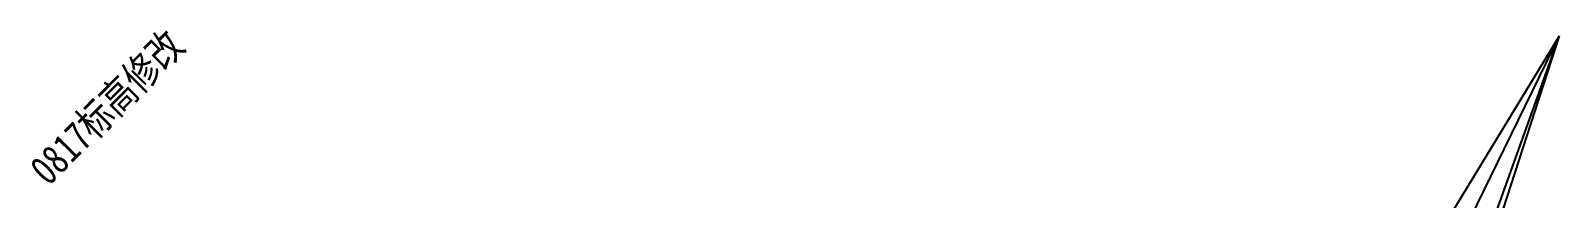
# Model space of a CAD drawing. Extents: x 517381295 to 519272522, y 3499086963 to 3500603577.
# Drawn here: x 518699422 to 518954991, y 3500135660 to 3500163754 of the extents above; entities that cross this region are included whole.
import ezdxf

# ---------------------------------------------------------------- set-up
doc = ezdxf.new("R2010")
doc.units = 0
doc.header["$LTSCALE"] = 1000
doc.header["$MEASUREMENT"] = 0
doc.layers.add('修改圈注', color=2, linetype='CONTINUOUS', plot=False)
doc.styles.add('TH-STYLE2', font='STXIHEI.TTF', dxfattribs={"width": 0.7})

msp = doc.modelspace()

# ---------------------------------------------------------------- linework, layer by layer
at = {"layer": '修改圈注'}
for points in [[(518830213.9, 3499957517), (518954991.2, 3500162867.3)], [(518846051.6, 3499939496.9), (518954991.2, 3500162867.3)], [(518874167.6, 3499913399.3), (518954991.2, 3500162867.3)], [(518882826.7, 3499961528), (518954991.2, 3500162867.3)]]:
    msp.add_lwpolyline(points, dxfattribs=at)

# ---------------------------------------------------------------- texts
at = {"layer": '修改圈注', "color": 5, "style": 'TH-STYLE2', "width": 0.8}
msp.add_text('0817标高修改', height=5000, rotation=45.157295, dxfattribs=at).set_placement((518702413, 3500137598.2))

doc.saveas('drawing.dxf')
